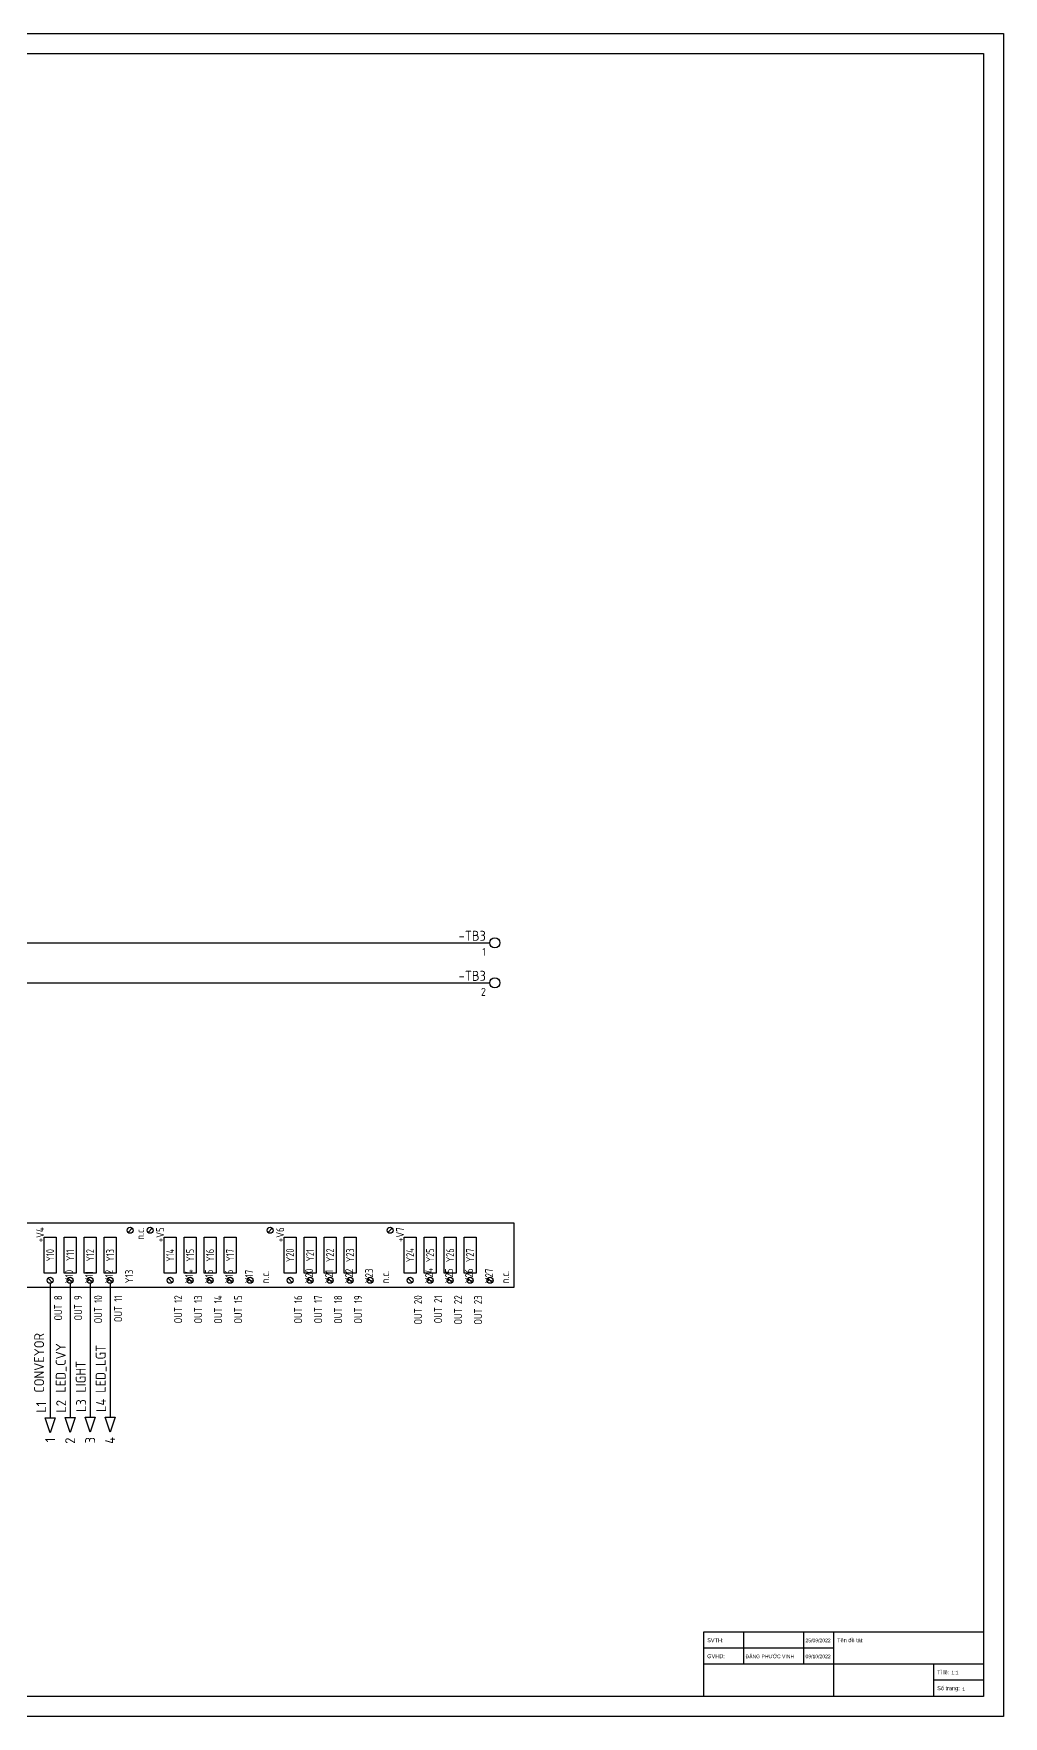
# Model space of a CAD drawing. Extents: x 0 to 1189, y -1 to 841.
# Drawn here: x 704 to 1189, y 0 to 841 of the extents above; entities that cross this region are included whole.
import ezdxf
from ezdxf.enums import TextEntityAlignment as Align

# ---------------------------------------------------------------- set-up
doc = ezdxf.new("R2010")
doc.units = 0
doc.header["$MEASUREMENT"] = 0
doc.layers.add('BLU_0.8mm2', color=5, linetype='Continuous', lineweight=25)
for name, color, linetype in [('DESC', 150, 'Continuous'), ('PNK_0.8mm2', 230, 'Continuous'), ('SYMS', 7, 'Continuous'), ('TAGS', 150, 'Continuous'), ('TERMS', 123, 'Continuous'), ('WIREREF', 52, 'Continuous'), ('XREF', 7, 'Continuous')]:
    doc.layers.add(name, color=color, linetype=linetype)
doc.styles.get("Standard").update_dxf_attribs({"font": 'arial.ttf'})
doc.styles.add('WD_IEC', font='ISOCP2.shx', dxfattribs={"width": 0.9, "height": 4})

# ---------------------------------------------------------------- blocks, each defined once
blk = doc.blocks.new('PLCIO_4D4D')
at = {"layer": 'SYMS'}
for p, q in [((802, 16), (-16, 16)), ((567, -9), (567, 9)), ((567, 9), (573, 9)), ((573, 9), (573, -9)), ((577, -9), (577, 9)), ((577, 9), (583, 9)), ((583, 9), (583, -9)), ((587, -9), (587, 9)), ((587, 9), (593, 9)), ((593, 9), (593, -9)), ((597, -9), (597, 9)), ((597, 9), (603, 9)), ((603, 9), (603, -9)), ((608.94, 11.44), (611.06, 13.56)), ((618.94, 11.44), (621.06, 13.56)), ((627, -9), (627, 9)), ((627, 9), (633, 9)), ((633, 9), (633, -9)), ((637, -9), (637, 9)), ((637, 9), (643, 9)), ((643, 9), (643, -9)), ((647, -9), (647, 9)), ((647, 9), (653, 9)), ((653, 9), (653, -9)), ((657, -9), (657, 9)), ((657, 9), (663, 9)), ((663, 9), (663, -9)), ((678.94, 11.44), (681.06, 13.56)), ((687, -9), (687, 9)), ((687, 9), (693, 9)), ((693, 9), (693, -9)), ((697, -9), (697, 9)), ((697, 9), (703, 9)), ((703, 9), (703, -9)), ((707, -9), (707, 9)), ((707, 9), (713, 9)), ((713, 9), (713, -9)), ((717, -9), (717, 9)), ((717, 9), (723, 9)), ((723, 9), (723, -9)), ((738.94, 11.44), (741.06, 13.56)), ((747, -9), (747, 9)), ((747, 9), (753, 9)), ((753, 9), (753, -9)), ((757, -9), (757, 9)), ((757, 9), (763, 9)), ((763, 9), (763, -9)), ((767, -9), (767, 9)), ((767, 9), (773, 9)), ((773, 9), (773, -9)), ((777, -9), (777, 9)), ((777, 9), (783, 9)), ((783, 9), (783, -9)), ((802, -16), (802, 16)), ((-16, -16), (802, -16)), ((573, -9), (567, -9)), ((568.94, -11.44), (571.06, -13.56)), ((583, -9), (577, -9)), ((578.94, -11.44), (581.06, -13.56)), ((593, -9), (587, -9)), ((588.94, -11.44), (591.06, -13.56)), ((603, -9), (597, -9)), ((598.94, -11.44), (601.06, -13.56)), ((633, -9), (627, -9)), ((628.94, -11.44), (631.06, -13.56)), ((643, -9), (637, -9)), ((638.94, -11.44), (641.06, -13.56)), ((653, -9), (647, -9)), ((648.94, -11.44), (651.06, -13.56)), ((663, -9), (657, -9)), ((658.94, -11.44), (661.06, -13.56)), ((668.94, -11.44), (671.06, -13.56)), ((693, -9), (687, -9)), ((688.94, -11.44), (691.06, -13.56)), ((703, -9), (697, -9)), ((698.94, -11.44), (701.06, -13.56)), ((713, -9), (707, -9)), ((708.94, -11.44), (711.06, -13.56)), ((723, -9), (717, -9)), ((718.94, -11.44), (721.06, -13.56)), ((728.94, -11.44), (731.06, -13.56)), ((753, -9), (747, -9)), ((748.94, -11.44), (751.06, -13.56)), ((763, -9), (757, -9)), ((758.94, -11.44), (761.06, -13.56)), ((773, -9), (767, -9)), ((768.94, -11.44), (771.06, -13.56)), ((783, -9), (777, -9)), ((778.94, -11.44), (781.06, -13.56)), ((788.94, -11.44), (791.06, -13.56))]:
    blk.add_line(p, q, dxfattribs=at)
for centre in [(610, 12.5), (620, 12.5), (680, 12.5), (740, 12.5), (570, -12.5), (580, -12.5), (590, -12.5), (600, -12.5), (630, -12.5), (640, -12.5), (650, -12.5), (660, -12.5), (670, -12.5), (690, -12.5), (700, -12.5), (710, -12.5), (720, -12.5), (730, -12.5), (750, -12.5), (760, -12.5), (770, -12.5), (780, -12.5), (790, -12.5)]:
    blk.add_circle(centre, 1.5, dxfattribs=at)
at = {"layer": 'SYMS', "style": 'WD_IEC', "width": 0.9}
for tag, p in [('TERMDESC01', (2, 20)), ('TERMDESC04', (32, 20)), ('TERMDESC05', (42.08, 20)), ('TERMDESC06', (52.08, 20)), ('TERMDESC07', (62.08, 20)), ('TERMDESC08', (72.08, 20)), ('TERMDESC09', (82.08, 20)), ('TERMDESC10', (92.08, 20)), ('TERMDESC11', (102.08, 20)), ('TERMDESC12', (112.08, 20)), ('TERMDESC13', (122.08, 20)), ('TERMDESC14', (132.08, 20)), ('TERMDESC15', (142.08, 20)), ('TERMDESC16', (152.08, 20)), ('TERMDESC17', (162.08, 20)), ('TERMDESC18', (172.08, 20)), ('TERMDESC19', (182.08, 20)), ('TERMDESC20', (192.08, 20)), ('TERMDESC21', (202.08, 20)), ('TERMDESC22', (212.08, 20)), ('TERMDESC23', (222.08, 20)), ('TERMDESC24', (232.08, 20)), ('TERMDESC25', (242.08, 20)), ('TERMDESC26', (252.08, 20)), ('TERMDESC27', (262.08, 20)), ('TERMDESC28', (272.08, 20)), ('TERMDESC29', (282.08, 20)), ('TERMDESC30', (292.08, 20)), ('TERMDESC31', (302.08, 20)), ('TERMDESC32', (312.08, 20)), ('TERMDESC33', (322.08, 20)), ('TERMDESC34', (332.08, 20)), ('TERMDESC35', (342.08, 20)), ('TERMDESC36', (352.08, 20)), ('TERMDESC37', (362.08, 20)), ('TERMDESC38', (372.08, 20)), ('TERMDESC39', (382.08, 20)), ('TERMDESC40', (392.08, 20)), ('TERMDESC42', (412, 20)), ('TERMDESC43', (422, 20)), ('TERMDESC45', (442, 20)), ('TERMDESC47', (462, 20)), ('TERMDESC50', (492, 20)), ('TERMDESC51', (502, 20)), ('TERMDESC56', (552, 20)), ('TERMDESC57', (562, 20)), ('TERMDESC62', (612, 20)), ('TERMDESC63', (622, 20)), ('TERMDESC69', (682, 20)), ('TERMDESC75', (742, 20)), ('TERM02', (15.5, -14)), ('TERM03', (25.5, -14)), ('TERM41', (405.5, -14)), ('TERM44', (437.5, -14)), ('TERM46', (457.5, -14)), ('TERM48', (477.5, -14)), ('TERM49', (487.5, -14)), ('TERM52', (517.5, -14)), ('TERM53', (527.5, -14)), ('TERM54', (537.5, -14)), ('TERM55', (547.5, -14)), ('TERM58', (577.5, -14)), ('TERM59', (587.5, -14)), ('TERM60', (597.5, -14)), ('TERM61', (607.5, -14)), ('TERM64', (637.5, -14)), ('TERM65', (647.5, -14)), ('TERM66', (657.5, -14)), ('TERM67', (667.5, -14)), ('TERM68', (675.5, -14)), ('TERM70', (697.5, -14)), ('TERM71', (707.5, -14)), ('TERM72', (717.5, -14)), ('TERM73', (727.5, -14)), ('TERM74', (735.5, -14)), ('TERM76', (757.5, -14)), ('TERM77', (767.5, -14)), ('TERM78', (777.5, -14)), ('TERM79', (787.5, -14)), ('TERM80', (795.5, -14))]:
    blk.add_attdef(tag, text='', height=4, rotation=90, dxfattribs=at).set_placement(p, align=Align.TOP_LEFT)
for tag, p in [('DESCA44', (427, 22)), ('DESCB44', (433, 22)), ('DESCC44', (439, 22)), ('DESCD44', (445, 22)), ('DESCA46', (447, 22)), ('DESCE44', (451, 22)), ('DESCB46', (453, 22)), ('DESCC46', (459, 22)), ('DESCD46', (465, 22)), ('DESCA48', (467, 22)), ('DESCE46', (471, 22)), ('DESCB48', (473, 22)), ('DESCA49', (477, 22)), ('DESCC48', (479, 22)), ('DESCB49', (483, 22)), ('DESCD48', (485, 22)), ('DESCC49', (489, 22)), ('DESCE48', (491, 22)), ('DESCD49', (495, 22)), ('DESCE49', (501, 22)), ('DESCA52', (507, 22)), ('DESCB52', (513, 22)), ('DESCA53', (517, 22)), ('DESCC52', (519, 22)), ('DESCB53', (523, 22)), ('DESCD52', (525, 22)), ('DESCA54', (527, 22)), ('DESCC53', (529, 22)), ('DESCE52', (531, 22)), ('DESCB54', (533, 22)), ('DESCD53', (535, 22)), ('DESCA55', (537, 22)), ('DESCC54', (539, 22)), ('DESCE53', (541, 22)), ('DESCB55', (543, 22)), ('DESCD54', (545, 22)), ('DESCC55', (549, 22)), ('DESCE54', (551, 22)), ('DESCD55', (555, 22)), ('DESCE55', (561, 22)), ('DESCA58', (567, 22)), ('DESCB58', (573, 22)), ('DESCA59', (577, 22)), ('DESCC58', (579, 22)), ('DESCB59', (583, 22)), ('DESCD58', (585, 22)), ('DESCA60', (587, 22)), ('DESCC59', (589, 22)), ('DESCE58', (591, 22)), ('DESCB60', (593, 22)), ('DESCD59', (595, 22)), ('DESCA61', (597, 22)), ('DESCC60', (599, 22)), ('DESCE59', (601, 22)), ('DESCB61', (603, 22)), ('DESCD60', (605, 22)), ('DESCE60', (611, 22)), ('DESCD61', (615, 22)), ('DESCA64', (627, 22)), ('DESCB64', (633, 22)), ('DESCA65', (637, 22)), ('DESCC64', (639, 22)), ('DESCB65', (643, 22)), ('DESCD64', (645, 22)), ('DESCA66', (647, 22)), ('DESCC65', (649, 22)), ('DESCE64', (651, 22)), ('DESCB66', (653, 22)), ('DESCD65', (655, 22)), ('DESCA67', (657, 22)), ('DESCC66', (659, 22)), ('DESCE65', (661, 22)), ('DESCB67', (663, 22)), ('DESCD66', (665, 22)), ('DESCC67', (669, 22)), ('DESCE66', (671, 22)), ('DESCD67', (675, 22)), ('DESCE67', (681, 22)), ('DESCA70', (687, 22)), ('DESCB70', (693, 22)), ('DESCA71', (697, 22)), ('DESCC70', (699, 22)), ('DESCB71', (703, 22)), ('DESCD70', (705, 22)), ('DESCA72', (707, 22)), ('DESCE70', (711, 22)), ('DESCB72', (713, 22)), ('DESCD71', (715, 22)), ('DESCA73', (717, 22)), ('DESCC72', (719, 22)), ('DESCB73', (723, 22)), ('DESCD72', (725, 22)), ('DESCC73', (729, 22)), ('DESCE72', (731, 22)), ('DESCD73', (735, 22)), ('DESCE73', (741, 22)), ('DESCA76', (747, 22)), ('DESCB76', (753, 22)), ('DESCA77', (757, 22)), ('DESCC76', (759, 22)), ('DESCB77', (763, 22)), ('DESCD76', (765, 22)), ('DESCA78', (767, 22)), ('DESCC77', (769, 22)), ('DESCE76', (771, 22)), ('DESCB78', (773, 22)), ('DESCD77', (775, 22)), ('DESCA79', (777, 22)), ('DESCC78', (779, 22)), ('DESCE77', (781, 22)), ('DESCB79', (783, 22)), ('DESCD78', (785, 22)), ('DESCC79', (789, 22)), ('DESCE78', (791, 22)), ('DESCD79', (795, 22)), ('DESCE79', (801, 22)), ('DESCC61', (609, 22)), ('DESCE61', (621, 22)), ('DESCC71', (709, 22)), ('DESCE71', (721, 22))]:
    blk.add_attdef(tag, p, '', height=5, rotation=90, dxfattribs=at)
at = {"layer": 'SYMS', "style": 'WD_IEC', "width": 0.9, "flags": 1}
for tag, p in [('X2TERM01', (0, 14)), ('X2TERM04', (30, 14)), ('X2TERM05', (40, 14)), ('X2TERM06', (50, 14)), ('X2TERM07', (60, 14)), ('X2TERM08', (70, 14)), ('X2TERM09', (80, 14)), ('X2TERM10', (90, 14)), ('X2TERM11', (100, 14)), ('X2TERM12', (110, 14)), ('X2TERM13', (120, 14)), ('X2TERM14', (130, 14)), ('X2TERM15', (140, 14)), ('X2TERM16', (150, 14)), ('X2TERM17', (160, 14)), ('X2TERM18', (170, 14)), ('X2TERM19', (180, 14)), ('X2TERM20', (190, 14)), ('X2TERM21', (200, 14)), ('X2TERM22', (210, 14)), ('X2TERM23', (220, 14)), ('X2TERM24', (230, 14)), ('X2TERM25', (240, 14)), ('X2TERM26', (250, 14)), ('X2TERM27', (260, 14)), ('X2TERM28', (270, 14)), ('X2TERM29', (280, 14)), ('X2TERM30', (290, 14)), ('X2TERM31', (300, 14)), ('X2TERM32', (310, 14)), ('X2TERM33', (320, 14)), ('X2TERM34', (330, 14)), ('X2TERM35', (340, 14)), ('X2TERM36', (350, 14)), ('X2TERM37', (360, 14)), ('X2TERM38', (370, 14)), ('X2TERM39', (380, 14)), ('X2TERM40', (390, 14)), ('X2TERM42', (410, 14)), ('X2TERM43', (420, 14)), ('X2TERM45', (440, 14)), ('X2TERM47', (460, 14)), ('X2TERM50', (490, 14)), ('X2TERM51', (500, 14)), ('X2TERM56', (550, 14)), ('X2TERM57', (560, 14)), ('X2TERM62', (610, 14)), ('X2TERM63', (620, 14)), ('X2TERM69', (680, 14)), ('X2TERM75', (740, 14)), ('X8TERM02', (10, -14)), ('X8TERM03', (20, -14)), ('X8TERM41', (400, -14)), ('X8TERM44', (430, -14)), ('X8TERM46', (450, -14)), ('X8TERM48', (470, -14)), ('X8TERM49', (480, -14)), ('X8TERM52', (510, -14)), ('X8TERM53', (520, -14)), ('X8TERM54', (530, -14)), ('X8TERM55', (540, -14)), ('X8TERM58', (570, -14)), ('X8TERM59', (580, -14)), ('X8TERM60', (590, -14)), ('X8TERM61', (600, -14)), ('X8TERM64', (630, -14)), ('X8TERM65', (640, -14)), ('X8TERM66', (650, -14)), ('X8TERM67', (660, -14)), ('X8TERM68', (670, -14)), ('X8TERM70', (690, -14)), ('X8TERM71', (700, -14)), ('X8TERM72', (710, -14)), ('X8TERM73', (720, -14)), ('X8TERM74', (730, -14)), ('X8TERM76', (750, -14)), ('X8TERM77', (760, -14)), ('X8TERM78', (770, -14)), ('X8TERM79', (780, -14)), ('X8TERM80', (790, -14))]:
    blk.add_attdef(tag, text='', height=0.64, rotation=90, dxfattribs=at).set_placement(p, align=Align.RIGHT)
at = {"layer": 'SYMS', "style": 'WD_IEC', "width": 0.9}
for tag, p in [('TERM01', (4, 14)), ('TERM04', (33, 14)), ('TERM05', (45, 14)), ('TERM06', (55, 14)), ('TERM07', (65, 14)), ('TERM08', (75, 14)), ('TERM09', (85, 14)), ('TERM10', (95, 14)), ('TERM11', (105, 14)), ('TERM12', (115, 14)), ('TERM13', (125, 14)), ('TERM14', (135, 14)), ('TERM15', (145, 14)), ('TERM16', (155, 14)), ('TERM17', (165, 14)), ('TERM18', (175, 14)), ('TERM19', (185, 14)), ('TERM20', (195, 14)), ('TERM21', (205, 14)), ('TERM22', (215, 14)), ('TERM23', (225, 14)), ('TERM24', (235, 14)), ('TERM25', (245, 14)), ('TERM26', (255, 14)), ('TERM27', (265, 14)), ('TERM28', (275, 14)), ('TERM29', (285, 14)), ('TERM30', (295, 14)), ('TERM31', (305, 14)), ('TERM32', (315, 14)), ('TERM33', (325, 14)), ('TERM34', (335, 14)), ('TERM35', (345, 14)), ('TERM36', (355, 14)), ('TERM37', (365, 14)), ('TERM38', (375, 14)), ('TERM39', (385, 14)), ('TERM40', (395, 14)), ('TERM42', (413, 14)), ('TERM43', (423, 14)), ('TERM45', (443, 14)), ('TERM47', (463, 14)), ('TERM50', (493, 14)), ('TERM51', (503, 14)), ('TERM56', (553, 14)), ('TERM57', (563, 14)), ('TERM62', (613, 14)), ('TERM63', (623, 14)), ('TERM69', (683, 14)), ('TERM75', (743, 14)), ('TERMDESC02', (13.83, -20)), ('TERMDESC03', (23.83, -20)), ('TERMDESC41', (403.83, -20)), ('TERMDESC44', (432, -20)), ('TERMDESC46', (452, -20)), ('TERMDESC48', (472, -20)), ('TERMDESC49', (482, -20)), ('TERMDESC52', (512, -20)), ('TERMDESC53', (522, -20)), ('TERMDESC54', (532, -20)), ('TERMDESC55', (542, -20)), ('TERMDESC58', (572, -20)), ('TERMDESC59', (582, -20)), ('TERMDESC60', (592, -20)), ('TERMDESC61', (602, -20)), ('TERMDESC64', (632, -20)), ('TERMDESC65', (642, -20)), ('TERMDESC66', (652, -20)), ('TERMDESC67', (662, -20)), ('TERMDESC68', (673.83, -20)), ('TERMDESC70', (692, -20)), ('TERMDESC71', (702, -20)), ('TERMDESC72', (712, -20)), ('TERMDESC73', (722, -20)), ('TERMDESC74', (733.83, -20)), ('TERMDESC76', (752, -20)), ('TERMDESC77', (762, -20)), ('TERMDESC78', (772, -20)), ('TERMDESC79', (782, -20)), ('TERMDESC80', (793.83, -20))]:
    blk.add_attdef(tag, text='', height=4, rotation=90, dxfattribs=at).set_placement(p, align=Align.TOP_RIGHT)
at = {"layer": 'SYMS', "style": 'WD_IEC'}
for tag, width, p in [('INST', 0.8, (-53, 0)), ('LOC', 0.8, (-47, 0)), ('MFG', 0.8, (-41, 0)), ('CAT', 0.8, (-35, 0)), ('LINE1', 0.9, (-29, 0)), ('LINE2', 0.9, (-23, 0)), ('DESC', 0.9, (-16.95, 0)), ('TAG', 0.7, (-10.29, 0))]:
    blk.add_attdef(tag, text='', height=5, rotation=90, dxfattribs=dict(at, width=width)).set_placement(p, align=Align.CENTER)
at = {"layer": 'SYMS', "style": 'WD_IEC', "width": 0.7}
for tag, p in [('TAGA05', (40, 0)), ('TAGA06', (50, 0)), ('TAGA07', (60, 0)), ('TAGA08', (70, 0)), ('TAGA09', (80, 0)), ('TAGA10', (90, 0)), ('TAGA11', (100, 0)), ('TAGA12', (110, 0)), ('TAGA13', (120, 0)), ('TAGA14', (130, 0)), ('TAGA15', (140, 0)), ('TAGA16', (150, 0)), ('TAGA17', (160, 0)), ('TAGA18', (170, 0)), ('TAGA19', (180, 0)), ('TAGA20', (190, 0)), ('TAGA21', (200, 0)), ('TAGA22', (210, 0)), ('TAGA23', (220, 0)), ('TAGA24', (230, 0)), ('TAGA25', (240, 0)), ('TAGA26', (250, 0)), ('TAGA27', (260, 0)), ('TAGA28', (270, 0)), ('TAGA29', (280, 0)), ('TAGA30', (290, 0)), ('TAGA31', (300, 0)), ('TAGA32', (310, 0)), ('TAGA33', (320, 0)), ('TAGA34', (330, 0)), ('TAGA35', (340, 0)), ('TAGA36', (350, 0)), ('TAGA37', (360, 0)), ('TAGA38', (370, 0)), ('TAGA39', (380, 0)), ('TAGA40', (390, 0)), ('TAGA44', (430, 0)), ('TAGA46', (450, 0)), ('TAGA48', (470, 0)), ('TAGA49', (480, 0)), ('TAGA52', (510, 0)), ('TAGA53', (520, 0)), ('TAGA54', (530, 0)), ('TAGA55', (540, 0)), ('TAGA58', (570, 0)), ('TAGA59', (580, 0)), ('TAGA60', (590, 0)), ('TAGA61', (600, 0)), ('TAGA64', (630, 0)), ('TAGA65', (640, 0)), ('TAGA66', (650, 0)), ('TAGA67', (660, 0)), ('TAGA70', (690, 0)), ('TAGA71', (700, 0)), ('TAGA72', (710, 0)), ('TAGA73', (720, 0)), ('TAGA76', (750, 0)), ('TAGA77', (760, 0)), ('TAGA78', (770, 0)), ('TAGA79', (780, 0))]:
    blk.add_attdef(tag, text='', height=4, rotation=90, dxfattribs=at).set_placement(p, align=Align.MIDDLE_CENTER)
at = {"layer": 'SYMS', "linetype": 'Continuous', "style": 'WD_IEC', "width": 0.9, "flags": 9}
blk.add_attdef('ASSYCODE', text='', height=0.64, rotation=90, dxfattribs=at).set_placement((-34.28, -7.36), align=Align.CENTER)
at = {"layer": 'SYMS', "style": 'WD_IEC', "width": 0.9}
for tag, p in [('DESCA05', (37, -37)), ('DESCB05', (43, -37)), ('DESCA06', (47, -37)), ('DESCC05', (49, -37)), ('DESCB06', (53, -37)), ('DESCD05', (55, -37)), ('DESCA07', (57, -37)), ('DESCC06', (59, -37)), ('DESCE05', (61, -37)), ('DESCB07', (63, -37)), ('DESCD06', (65, -37)), ('DESCA08', (67, -37)), ('DESCC07', (69, -37)), ('DESCE06', (71, -37)), ('DESCB08', (73, -37)), ('DESCD07', (75, -37)), ('DESCA09', (77, -37)), ('DESCC08', (79, -37)), ('DESCE07', (81, -37)), ('DESCB09', (83, -37)), ('DESCD08', (85, -37)), ('DESCA10', (87, -37)), ('DESCC09', (89, -37)), ('DESCE08', (91, -37)), ('DESCB10', (93, -37)), ('DESCD09', (95, -37)), ('DESCA11', (97, -37)), ('DESCC10', (99, -37)), ('DESCE09', (101, -37)), ('DESCB11', (103, -37)), ('DESCD10', (105, -37)), ('DESCA12', (107, -37)), ('DESCC11', (109, -37)), ('DESCE10', (111, -37)), ('DESCB12', (113, -37)), ('DESCD11', (115, -37)), ('DESCA13', (117, -37)), ('DESCC12', (119, -37)), ('DESCE11', (121, -37)), ('DESCB13', (123, -37)), ('DESCD12', (125, -37)), ('DESCA14', (127, -37)), ('DESCC13', (129, -37)), ('DESCE12', (131, -37)), ('DESCB14', (133, -37)), ('DESCD13', (135, -37)), ('DESCA15', (137, -37)), ('DESCC14', (139, -37)), ('DESCE13', (141, -37)), ('DESCB15', (143, -37)), ('DESCD14', (145, -37)), ('DESCA16', (147, -37)), ('DESCC15', (149, -37)), ('DESCE14', (151, -37)), ('DESCB16', (153, -37)), ('DESCD15', (155, -37)), ('DESCA17', (157, -37)), ('DESCC16', (159, -37)), ('DESCE15', (161, -37)), ('DESCB17', (163, -37)), ('DESCD16', (165, -37)), ('DESCA18', (167, -37)), ('DESCC17', (169, -37)), ('DESCE16', (171, -37)), ('DESCB18', (173, -37)), ('DESCD17', (175, -37)), ('DESCA19', (177, -37)), ('DESCC18', (179, -37)), ('DESCE17', (181, -37)), ('DESCB19', (183, -37)), ('DESCD18', (185, -37)), ('DESCA20', (187, -37)), ('DESCC19', (189, -37)), ('DESCE18', (191, -37)), ('DESCB20', (193, -37)), ('DESCD19', (195, -37)), ('DESCA21', (197, -37)), ('DESCC20', (199, -37)), ('DESCE19', (201, -37)), ('DESCB21', (203, -37)), ('DESCD20', (205, -37)), ('DESCA22', (207, -37)), ('DESCC21', (209, -37)), ('DESCE20', (211, -37)), ('DESCB22', (213, -37)), ('DESCD21', (215, -37)), ('DESCA23', (217, -37)), ('DESCC22', (219, -37)), ('DESCE21', (221, -37)), ('DESCB23', (223, -37)), ('DESCD22', (225, -37)), ('DESCA24', (227, -37)), ('DESCC23', (229, -37)), ('DESCE22', (231, -37)), ('DESCB24', (233, -37)), ('DESCD23', (235, -37)), ('DESCA25', (237, -37)), ('DESCC24', (239, -37)), ('DESCE23', (241, -37)), ('DESCB25', (243, -37)), ('DESCD24', (245, -37)), ('DESCA26', (247, -37)), ('DESCC25', (249, -37)), ('DESCE24', (251, -37)), ('DESCB26', (253, -37)), ('DESCD25', (255, -37)), ('DESCA27', (257, -37)), ('DESCC26', (259, -37)), ('DESCE25', (261, -37)), ('DESCB27', (263, -37)), ('DESCD26', (265, -37)), ('DESCA28', (267, -37)), ('DESCC27', (269, -37)), ('DESCE26', (271, -37)), ('DESCB28', (273, -37)), ('DESCD27', (275, -37)), ('DESCA29', (277, -37)), ('DESCC28', (279, -37)), ('DESCE27', (281, -37)), ('DESCB29', (283, -37)), ('DESCD28', (285, -37)), ('DESCA30', (287, -37)), ('DESCC29', (289, -37)), ('DESCE28', (291, -37)), ('DESCB30', (293, -37)), ('DESCD29', (295, -37)), ('DESCA31', (297, -37)), ('DESCC30', (299, -37)), ('DESCE29', (301, -37)), ('DESCB31', (303, -37)), ('DESCD30', (305, -37)), ('DESCA32', (307, -37)), ('DESCC31', (309, -37)), ('DESCE30', (311, -37)), ('DESCB32', (313, -37)), ('DESCD31', (315, -37)), ('DESCA33', (317, -37)), ('DESCC32', (319, -37)), ('DESCE31', (321, -37)), ('DESCB33', (323, -37)), ('DESCD32', (325, -37)), ('DESCA34', (327, -37)), ('DESCC33', (329, -37)), ('DESCE32', (331, -37)), ('DESCB34', (333, -37)), ('DESCD33', (335, -37)), ('DESCA35', (337, -37)), ('DESCC34', (339, -37)), ('DESCE33', (341, -37)), ('DESCB35', (343, -37)), ('DESCD34', (345, -37)), ('DESCA36', (347, -37)), ('DESCC35', (349, -37)), ('DESCE34', (351, -37)), ('DESCB36', (353, -37)), ('DESCD35', (355, -37)), ('DESCA37', (357, -37)), ('DESCC36', (359, -37)), ('DESCE35', (361, -37)), ('DESCB37', (363, -37)), ('DESCD36', (365, -37)), ('DESCA38', (367, -37)), ('DESCC37', (369, -37)), ('DESCE36', (371, -37)), ('DESCB38', (373, -37)), ('DESCD37', (375, -37)), ('DESCA39', (377, -37)), ('DESCC38', (379, -37)), ('DESCE37', (381, -37)), ('DESCB39', (383, -37)), ('DESCD38', (385, -37)), ('DESCA40', (387, -37)), ('DESCC39', (389, -37)), ('DESCE38', (391, -37)), ('DESCB40', (393, -37)), ('DESCD39', (395, -37)), ('DESCC40', (399, -37)), ('DESCE39', (401, -37)), ('DESCD40', (405, -37)), ('DESCE40', (411, -37))]:
    blk.add_attdef(tag, text='', height=5, rotation=90, dxfattribs=at).set_placement(p, align=Align.RIGHT)
blk = doc.blocks.new('HT0002')
blk.add_circle((0, 0), 1.25)
at = {"style": 'WD_IEC'}
for tag, p in [('INST', (-2.25, 6.5)), ('LOC', (-2.25, 3.5)), ('DESC1', (-2.25, -6.25)), ('DESC2', (-2.25, -9.25)), ('DESC3', (-2.25, -12.25))]:
    blk.add_attdef(tag, text='', height=2.5, dxfattribs=at).set_placement(p, align=Align.RIGHT)
at = {"style": 'WD_IEC', "flags": 1}
for tag, p, height in [('ASSYCODE', (2.75, 10.75), 1), ('CATDESC', (2.75, 9.25), 1), ('MFG', (2.75, 7.25), 1.5), ('CAT', (2.75, 4.75), 1.5), ('X4PIN01', (-1.25, 1), 0.25), ('X4TERM01', (-1.25, 0), 0.25), ('X4TERMDESC01', (-1.25, 0.5), 0.4), ('STRIPSEQ', (0, 0), 0.025), ('X2PIN01', (0, 2.25), 0.25), ('X2TERM01', (0, 1.25), 0.25), ('X8PIN01', (0, -0.25), 0.25), ('X2TERMDESC01', (0, 1.75), 0.4), ('X1PIN01', (1.25, 1), 0.25), ('X1TERM01', (1.25, 0), 0.25), ('X1TERMDESC01', (1.25, 0.5), 0.4), ('LINKTERM', (0, -0.04), 0.025), ('X8TERM01', (0, -1.25), 0.25), ('X8TERMDESC01', (0, -0.75), 0.4)]:
    blk.add_attdef(tag, p, '', height=height, dxfattribs=at)
at = {"style": 'WD_IEC', "flags": 8}
for tag, height, p in [('TAGSTRIP', 2.5, (-2.25, 0.5)), ('TERM01', 2, (-2.25, -3.25))]:
    blk.add_attdef(tag, text='', height=height, dxfattribs=at).set_placement(p, align=Align.RIGHT)
blk = doc.blocks.new('HA1S4')
blk.add_lwpolyline([(0, -3.75), (-1.25, 0), (1.25, 0)], close=True)
at = {"style": 'WD_IEC', "flags": 8}
blk.add_attdef('WIRENO', (-1, 1.25), '', height=2.5, rotation=90, dxfattribs=at)
at = {"style": 'WD_IEC'}
blk.add_attdef('DESC1', text='', height=2.5, rotation=90, dxfattribs=at).set_placement((1, 1.25), align=Align.TOP_LEFT)
at = {"style": 'WD_IEC', "flags": 1}
blk.add_attdef('X2TERM01', (0, 0), '', height=0.32, dxfattribs=at)
blk.add_attdef('SIGCODE', text='', height=1, dxfattribs=at).set_placement((-2.5, -3.2), align=Align.RIGHT)
at = {"style": 'WD_IEC'}
blk.add_attdef('XREF', text='', height=2.5, rotation=90, dxfattribs=at).set_placement((0, -5), align=Align.MIDDLE_RIGHT)

msp = doc.modelspace()

# ---------------------------------------------------------------- linework, layer by layer
for p, q in [((10, 831), (1179, 831)), ((1179, 831), (1179, 10)), ((1039, 42), (1039, 10)), ((1179, 42), (1039, 42)), ((1104, 34), (1039, 34)), ((1059, 42), (1059, 26)), ((1089, 42), (1089, 26)), ((1104, 42), (1104, 10)), ((1179, 26), (1039, 26)), ((1154, 26), (1154, 10)), ((1179, 18), (1154, 18)), ((1179, 10), (10, 10))]:
    msp.add_line(p, q)
msp.add_lwpolyline([(0, 0), (0, 841), (1189, 841), (1189, 0), (0, 0)], close=True)
at = {"layer": 'BLU_0.8mm2'}
msp.add_line((410.25, 366.6), (932.21, 366.6), dxfattribs=at)
at = {"layer": 'PNK_0.8mm2'}
for p, q in [((133.88, 386.6), (932.21, 386.6)), ((712.33, 216.44), (712.33, 149.25)), ((722.33, 216.44), (722.33, 149.29)), ((732.33, 216.44), (732.33, 149.61)), ((742.33, 216.44), (742.33, 149.61))]:
    msp.add_line(p, q, dxfattribs=at)

# ---------------------------------------------------------------- block references
at = {"layer": 'SYMS'}
ref = msp.add_blockref('HT0002', (934.71, 386.6), dxfattribs=dict(at, xscale=2, yscale=2, zscale=2))
ref.add_attrib('TERM01', '1', dxfattribs={"layer": 'TERMS', "height": 4, "style": 'WD_IEC', "flags": 8}).set_placement((930.21, 380.1), align=Align.RIGHT)
ref.add_attrib('TAGSTRIP', '-TB3', dxfattribs={"layer": 'TAGS', "height": 5, "style": 'WD_IEC', "flags": 8}).set_placement((930.21, 387.6), align=Align.RIGHT)
ref = msp.add_blockref('HT0002', (934.71, 366.6), dxfattribs=dict(at, xscale=2, yscale=2, zscale=2))
ref.add_attrib('TERM01', '2', dxfattribs={"layer": 'TERMS', "height": 4, "style": 'WD_IEC', "flags": 8}).set_placement((930.21, 360.1), align=Align.RIGHT)
ref.add_attrib('TAGSTRIP', '-TB3', dxfattribs={"layer": 'TAGS', "height": 5, "style": 'WD_IEC', "flags": 8}).set_placement((930.21, 367.6), align=Align.RIGHT)
ref = msp.add_blockref('PLCIO_4D4D', (142.33, 230.44), dxfattribs=at)
ref.add_attrib('TERM57', '+V4', dxfattribs={"layer": 'TERMS', "height": 4, "rotation": 90, "style": 'WD_IEC', "width": 0.9}).set_placement((705.33, 244.44), align=Align.TOP_RIGHT)
ref.add_attrib('TERM58', 'Y10', dxfattribs={"layer": 'TERMS', "height": 4, "rotation": 90, "style": 'WD_IEC', "width": 0.9}).set_placement((719.83, 216.44), align=Align.TOP_LEFT)
ref.add_attrib('TAGA58', 'Y10', dxfattribs={"layer": 'TAGS', "height": 4, "rotation": 90, "style": 'WD_IEC', "width": 0.7}).set_placement((712.33, 230.44), align=Align.MIDDLE_CENTER)
ref.add_attrib('TERMDESC58', 'OUT 8', dxfattribs={"layer": 'TERMS', "height": 4, "rotation": 90, "style": 'WD_IEC', "width": 0.9}).set_placement((714.33, 210.44), align=Align.TOP_RIGHT)
ref.add_attrib('TERM59', 'Y11', dxfattribs={"layer": 'TERMS', "height": 4, "rotation": 90, "style": 'WD_IEC', "width": 0.9}).set_placement((729.83, 216.44), align=Align.TOP_LEFT)
ref.add_attrib('TAGA59', 'Y11', dxfattribs={"layer": 'TAGS', "height": 4, "rotation": 90, "style": 'WD_IEC', "width": 0.7}).set_placement((722.33, 230.44), align=Align.MIDDLE_CENTER)
ref.add_attrib('TERMDESC59', 'OUT 9', dxfattribs={"layer": 'TERMS', "height": 4, "rotation": 90, "style": 'WD_IEC', "width": 0.9}).set_placement((724.33, 210.44), align=Align.TOP_RIGHT)
ref.add_attrib('TERM60', 'Y12', dxfattribs={"layer": 'TERMS', "height": 4, "rotation": 90, "style": 'WD_IEC', "width": 0.9}).set_placement((739.83, 216.44), align=Align.TOP_LEFT)
ref.add_attrib('TAGA60', 'Y12', dxfattribs={"layer": 'TAGS', "height": 4, "rotation": 90, "style": 'WD_IEC', "width": 0.7}).set_placement((732.33, 230.44), align=Align.MIDDLE_CENTER)
ref.add_attrib('TERMDESC60', 'OUT 10', dxfattribs={"layer": 'TERMS', "height": 4, "rotation": 90, "style": 'WD_IEC', "width": 0.9}).set_placement((734.33, 210.44), align=Align.TOP_RIGHT)
ref.add_attrib('TERM61', 'Y13', dxfattribs={"layer": 'TERMS', "height": 4, "rotation": 90, "style": 'WD_IEC', "width": 0.9}).set_placement((749.83, 216.44), align=Align.TOP_LEFT)
ref.add_attrib('TAGA61', 'Y13', dxfattribs={"layer": 'TAGS', "height": 4, "rotation": 90, "style": 'WD_IEC', "width": 0.7}).set_placement((742.33, 230.44), align=Align.MIDDLE_CENTER)
ref.add_attrib('TERMDESC61', 'OUT 11', dxfattribs={"layer": 'TERMS', "height": 4, "rotation": 90, "style": 'WD_IEC', "width": 0.9}).set_placement((744.33, 210.44), align=Align.TOP_RIGHT)
ref.add_attrib('TERM62', 'n.c.', dxfattribs={"layer": 'TERMS', "height": 4, "rotation": 90, "style": 'WD_IEC', "width": 0.9}).set_placement((755.33, 244.44), align=Align.TOP_RIGHT)
ref.add_attrib('TERM63', '+V5', dxfattribs={"layer": 'TERMS', "height": 4, "rotation": 90, "style": 'WD_IEC', "width": 0.9}).set_placement((765.33, 244.44), align=Align.TOP_RIGHT)
ref.add_attrib('TERM64', 'Y14', dxfattribs={"layer": 'TERMS', "height": 4, "rotation": 90, "style": 'WD_IEC', "width": 0.9}).set_placement((779.83, 216.44), align=Align.TOP_LEFT)
ref.add_attrib('TAGA64', 'Y14', dxfattribs={"layer": 'TAGS', "height": 4, "rotation": 90, "style": 'WD_IEC', "width": 0.7}).set_placement((772.33, 230.44), align=Align.MIDDLE_CENTER)
ref.add_attrib('TERMDESC64', 'OUT 12', dxfattribs={"layer": 'TERMS', "height": 4, "rotation": 90, "style": 'WD_IEC', "width": 0.9}).set_placement((774.33, 210.44), align=Align.TOP_RIGHT)
ref.add_attrib('TERM65', 'Y15', dxfattribs={"layer": 'TERMS', "height": 4, "rotation": 90, "style": 'WD_IEC', "width": 0.9}).set_placement((789.83, 216.44), align=Align.TOP_LEFT)
ref.add_attrib('TAGA65', 'Y15', dxfattribs={"layer": 'TAGS', "height": 4, "rotation": 90, "style": 'WD_IEC', "width": 0.7}).set_placement((782.33, 230.44), align=Align.MIDDLE_CENTER)
ref.add_attrib('TERMDESC65', 'OUT 13', dxfattribs={"layer": 'TERMS', "height": 4, "rotation": 90, "style": 'WD_IEC', "width": 0.9}).set_placement((784.33, 210.44), align=Align.TOP_RIGHT)
ref.add_attrib('TERM66', 'Y16', dxfattribs={"layer": 'TERMS', "height": 4, "rotation": 90, "style": 'WD_IEC', "width": 0.9}).set_placement((799.83, 216.44), align=Align.TOP_LEFT)
ref.add_attrib('TAGA66', 'Y16', dxfattribs={"layer": 'TAGS', "height": 4, "rotation": 90, "style": 'WD_IEC', "width": 0.7}).set_placement((792.33, 230.44), align=Align.MIDDLE_CENTER)
ref.add_attrib('TERMDESC66', 'OUT 14', dxfattribs={"layer": 'TERMS', "height": 4, "rotation": 90, "style": 'WD_IEC', "width": 0.9}).set_placement((794.33, 210.44), align=Align.TOP_RIGHT)
ref.add_attrib('TERM67', 'Y17', dxfattribs={"layer": 'TERMS', "height": 4, "rotation": 90, "style": 'WD_IEC', "width": 0.9}).set_placement((809.83, 216.44), align=Align.TOP_LEFT)
ref.add_attrib('TAGA67', 'Y17', dxfattribs={"layer": 'TAGS', "height": 4, "rotation": 90, "style": 'WD_IEC', "width": 0.7}).set_placement((802.33, 230.44), align=Align.MIDDLE_CENTER)
ref.add_attrib('TERMDESC67', 'OUT 15', dxfattribs={"layer": 'TERMS', "height": 4, "rotation": 90, "style": 'WD_IEC', "width": 0.9}).set_placement((804.33, 210.44), align=Align.TOP_RIGHT)
ref.add_attrib('TERM68', 'n.c.', dxfattribs={"layer": 'TERMS', "height": 4, "rotation": 90, "style": 'WD_IEC', "width": 0.9}).set_placement((817.83, 216.44), align=Align.TOP_LEFT)
ref.add_attrib('TERM69', '+V6', dxfattribs={"layer": 'TERMS', "height": 4, "rotation": 90, "style": 'WD_IEC', "width": 0.9}).set_placement((825.33, 244.44), align=Align.TOP_RIGHT)
ref.add_attrib('TERM70', 'Y20', dxfattribs={"layer": 'TERMS', "height": 4, "rotation": 90, "style": 'WD_IEC', "width": 0.9}).set_placement((839.83, 216.44), align=Align.TOP_LEFT)
ref.add_attrib('TAGA70', 'Y20', dxfattribs={"layer": 'TAGS', "height": 4, "rotation": 90, "style": 'WD_IEC', "width": 0.7}).set_placement((832.33, 230.44), align=Align.MIDDLE_CENTER)
ref.add_attrib('TERMDESC70', 'OUT 16', dxfattribs={"layer": 'TERMS', "height": 4, "rotation": 90, "style": 'WD_IEC', "width": 0.9}).set_placement((834.33, 210.44), align=Align.TOP_RIGHT)
ref.add_attrib('TERM71', 'Y21', dxfattribs={"layer": 'TERMS', "height": 4, "rotation": 90, "style": 'WD_IEC', "width": 0.9}).set_placement((849.83, 216.44), align=Align.TOP_LEFT)
ref.add_attrib('TAGA71', 'Y21', dxfattribs={"layer": 'TAGS', "height": 4, "rotation": 90, "style": 'WD_IEC', "width": 0.7}).set_placement((842.33, 230.44), align=Align.MIDDLE_CENTER)
ref.add_attrib('TERMDESC71', 'OUT 17', dxfattribs={"layer": 'TERMS', "height": 4, "rotation": 90, "style": 'WD_IEC', "width": 0.9}).set_placement((844.33, 210.44), align=Align.TOP_RIGHT)
ref.add_attrib('TERM72', 'Y22', dxfattribs={"layer": 'TERMS', "height": 4, "rotation": 90, "style": 'WD_IEC', "width": 0.9}).set_placement((859.83, 216.44), align=Align.TOP_LEFT)
ref.add_attrib('TAGA72', 'Y22', dxfattribs={"layer": 'TAGS', "height": 4, "rotation": 90, "style": 'WD_IEC', "width": 0.7}).set_placement((852.33, 230.44), align=Align.MIDDLE_CENTER)
ref.add_attrib('TERMDESC72', 'OUT 18', dxfattribs={"layer": 'TERMS', "height": 4, "rotation": 90, "style": 'WD_IEC', "width": 0.9}).set_placement((854.33, 210.44), align=Align.TOP_RIGHT)
ref.add_attrib('TERM73', 'Y23', dxfattribs={"layer": 'TERMS', "height": 4, "rotation": 90, "style": 'WD_IEC', "width": 0.9}).set_placement((869.83, 216.44), align=Align.TOP_LEFT)
ref.add_attrib('TAGA73', 'Y23', dxfattribs={"layer": 'TAGS', "height": 4, "rotation": 90, "style": 'WD_IEC', "width": 0.7}).set_placement((862.33, 230.44), align=Align.MIDDLE_CENTER)
ref.add_attrib('TERMDESC73', 'OUT 19', dxfattribs={"layer": 'TERMS', "height": 4, "rotation": 90, "style": 'WD_IEC', "width": 0.9}).set_placement((864.33, 210.44), align=Align.TOP_RIGHT)
ref.add_attrib('TERM74', 'n.c.', dxfattribs={"layer": 'TERMS', "height": 4, "rotation": 90, "style": 'WD_IEC', "width": 0.9}).set_placement((877.83, 216.44), align=Align.TOP_LEFT)
ref.add_attrib('TERM75', '+V7', dxfattribs={"layer": 'TERMS', "height": 4, "rotation": 90, "style": 'WD_IEC', "width": 0.9}).set_placement((885.33, 244.44), align=Align.TOP_RIGHT)
ref.add_attrib('TERM76', 'Y24', dxfattribs={"layer": 'TERMS', "height": 4, "rotation": 90, "style": 'WD_IEC', "width": 0.9}).set_placement((899.83, 216.44), align=Align.TOP_LEFT)
ref.add_attrib('TAGA76', 'Y24', dxfattribs={"layer": 'TAGS', "height": 4, "rotation": 90, "style": 'WD_IEC', "width": 0.7}).set_placement((892.33, 230.44), align=Align.MIDDLE_CENTER)
ref.add_attrib('TERMDESC76', 'OUT 20', dxfattribs={"layer": 'TERMS', "height": 4, "rotation": 90, "style": 'WD_IEC', "width": 0.9}).set_placement((894.33, 210.44), align=Align.TOP_RIGHT)
ref.add_attrib('TERM77', 'Y25', dxfattribs={"layer": 'TERMS', "height": 4, "rotation": 90, "style": 'WD_IEC', "width": 0.9}).set_placement((909.83, 216.44), align=Align.TOP_LEFT)
ref.add_attrib('TAGA77', 'Y25', dxfattribs={"layer": 'TAGS', "height": 4, "rotation": 90, "style": 'WD_IEC', "width": 0.7}).set_placement((902.33, 230.44), align=Align.MIDDLE_CENTER)
ref.add_attrib('TERMDESC77', 'OUT 21', dxfattribs={"layer": 'TERMS', "height": 4, "rotation": 90, "style": 'WD_IEC', "width": 0.9}).set_placement((904.33, 210.44), align=Align.TOP_RIGHT)
ref.add_attrib('TERM78', 'Y26', dxfattribs={"layer": 'TERMS', "height": 4, "rotation": 90, "style": 'WD_IEC', "width": 0.9}).set_placement((919.83, 216.44), align=Align.TOP_LEFT)
ref.add_attrib('TAGA78', 'Y26', dxfattribs={"layer": 'TAGS', "height": 4, "rotation": 90, "style": 'WD_IEC', "width": 0.7}).set_placement((912.33, 230.44), align=Align.MIDDLE_CENTER)
ref.add_attrib('TERMDESC78', 'OUT 22', dxfattribs={"layer": 'TERMS', "height": 4, "rotation": 90, "style": 'WD_IEC', "width": 0.9}).set_placement((914.33, 210.44), align=Align.TOP_RIGHT)
ref.add_attrib('TERM79', 'Y27', dxfattribs={"layer": 'TERMS', "height": 4, "rotation": 90, "style": 'WD_IEC', "width": 0.9}).set_placement((929.83, 216.44), align=Align.TOP_LEFT)
ref.add_attrib('TAGA79', 'Y27', dxfattribs={"layer": 'TAGS', "height": 4, "rotation": 90, "style": 'WD_IEC', "width": 0.7}).set_placement((922.33, 230.44), align=Align.MIDDLE_CENTER)
ref.add_attrib('TERMDESC79', 'OUT 23', dxfattribs={"layer": 'TERMS', "height": 4, "rotation": 90, "style": 'WD_IEC', "width": 0.9}).set_placement((924.33, 210.44), align=Align.TOP_RIGHT)
ref.add_attrib('TERM80', 'n.c.', dxfattribs={"layer": 'TERMS', "height": 4, "rotation": 90, "style": 'WD_IEC', "width": 0.9}).set_placement((937.83, 216.44), align=Align.TOP_LEFT)
ref = msp.add_blockref('HA1S4', (712.33, 149.25), dxfattribs=dict(at, xscale=2, yscale=2, zscale=2))
ref.add_attrib('XREF', '1', dxfattribs={"layer": 'XREF', "height": 5, "rotation": 90, "style": 'WD_IEC'}).set_placement((712.33, 139.25), align=Align.MIDDLE_RIGHT)
ref.add_attrib('DESC1', 'CONVEYOR', dxfattribs={"layer": 'DESC', "height": 5, "rotation": 90, "style": 'WD_IEC'}).set_placement((704.33, 161.75), align=Align.TOP_LEFT)
ref.add_attrib('WIRENO', 'L1', (710.33, 151.75), dxfattribs={"layer": 'WIREREF', "height": 5, "rotation": 90, "style": 'WD_IEC', "flags": 8})
ref = msp.add_blockref('HA1S4', (722.33, 149.29), dxfattribs=dict(at, xscale=2, yscale=2, zscale=2))
ref.add_attrib('XREF', '2', dxfattribs={"layer": 'XREF', "height": 5, "rotation": 90, "style": 'WD_IEC'}).set_placement((722.33, 139.29), align=Align.MIDDLE_RIGHT)
ref.add_attrib('DESC1', 'LED_CVY', dxfattribs={"layer": 'DESC', "height": 5, "rotation": 90, "style": 'WD_IEC'}).set_placement((715.15, 161.8), align=Align.TOP_LEFT)
ref.add_attrib('WIRENO', 'L2', (720.33, 151.79), dxfattribs={"layer": 'WIREREF', "height": 5, "rotation": 90, "style": 'WD_IEC', "flags": 8})
ref = msp.add_blockref('HA1S4', (742.33, 149.61), dxfattribs=dict(at, xscale=2, yscale=2, zscale=2))
ref.add_attrib('XREF', '4', dxfattribs={"layer": 'XREF', "height": 5, "rotation": 90, "style": 'WD_IEC'}).set_placement((742.33, 139.61), align=Align.MIDDLE_RIGHT)
ref.add_attrib('DESC1', 'LED_LGT', dxfattribs={"layer": 'DESC', "height": 5, "rotation": 90, "style": 'WD_IEC'}).set_placement((735.11, 161.74), align=Align.TOP_LEFT)
ref.add_attrib('WIRENO', 'L4', (740.33, 152.11), dxfattribs={"layer": 'WIREREF', "height": 5, "rotation": 90, "style": 'WD_IEC', "flags": 8})
ref = msp.add_blockref('HA1S4', (732.33, 149.61), dxfattribs=dict(at, xscale=2, yscale=2, zscale=2))
ref.add_attrib('XREF', '3', dxfattribs={"layer": 'XREF', "height": 5, "rotation": 90, "style": 'WD_IEC'}).set_placement((732.33, 139.61), align=Align.MIDDLE_RIGHT)
ref.add_attrib('DESC1', 'LIGHT', dxfattribs={"layer": 'DESC', "height": 5, "rotation": 90, "style": 'WD_IEC'}).set_placement((725.16, 161.75), align=Align.TOP_LEFT)
ref.add_attrib('WIRENO', 'L3', (730.33, 152.11), dxfattribs={"layer": 'WIREREF', "height": 5, "rotation": 90, "style": 'WD_IEC', "flags": 8})

# ---------------------------------------------------------------- texts
at = {"attachment_point": 1}
for s, width, gutter_width, insert, char_height in [('SVTH:', 17.4889, 1, (1040.88, 39.07), 2), ('25/09/2022', 13.9364, 9, (1090.06, 38.85), 1.8), ('Tên đề tài:', 17.4889, 1, (1105.88, 39.07), 2), ('GVHD:', 17.4889, 1, (1040.88, 31.07), 2), ('ĐẶNG PHƯỚC VINH', 27.3232, 9, (1060.06, 30.85), 1.8), ('09/10/2022', 13.9364, 9, (1090.06, 30.85), 1.8), ('Tỉ lệ:', 17.4889, 1, (1155.88, 23.07), 2), (' 1:1', 6.0611, 9, (1162.34, 22.77), 1.8), ('Số trang:', 17.4889, 1, (1155.88, 15.07), 2), ('1', 3.5146, 9, (1168.47, 14.41), 1.8)]:
    msp.add_mtext_dynamic_manual_height_columns(s, width=width, gutter_width=gutter_width, heights=[0], dxfattribs=dict(at, insert=insert, char_height=char_height))

doc.saveas('drawing.dxf')
